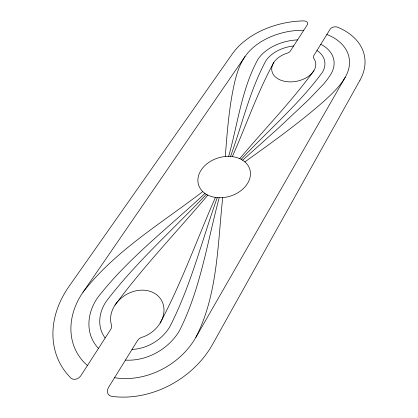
<?xml version="1.0" encoding="UTF-8"?>
<svg xmlns="http://www.w3.org/2000/svg" width="418" height="418" viewBox="0 0 418 418"><rect width="100%" height="100%" fill="white"/><g stroke="black" fill="none" stroke-linecap="round" stroke-linejoin="round"><path stroke-width="0.63" d="M225.286 156.515C227.267 131.2 229.132 105.707 234.968 80.925C237.137 72.361 239.963 63.766 245.084 56.472A55.709 37.077 -10.8 0 1 303.781 30.258M222.71 197.609C217.632 244.457 217.778 294.565 195.838 337.446A70.318 57.141 -32 0 1 114.438 377.694M228.651 156.374C237.811 123.989 241.599 88.971 258.031 59.142A40.494 26.935 -10.8 0 1 297.559 39.893M219.204 197.719C207.218 242.278 200.468 289.366 179.374 330.857A51.095 41.492 -32 0 1 125.431 360.107M230.532 156.447C242.21 124.627 249.656 90.711 265.9 60.767A31.371 20.863 -10.8 0 1 293.64 45.964M217.25 197.609C201.852 240.799 190.765 286.069 169.671 326.975A39.579 32.134 -31.9 0 1 132.041 349.427M232.303 156.619C246.254 125.311 257.336 92.509 273.853 62.407M215.422 197.4C197.035 239.295 181.658 282.725 160.094 323.14M195.838 337.446L345.315 77.152A55.709 37.077 -10.8 0 0 326.808 34.459M345.315 77.152C339.986 86.39 332.054 93.731 324.295 100.895C299.246 122.996 271.987 142.407 244.906 161.897M313.913 70.673C291.419 101.746 264.322 129.251 239.754 158.652M115.002 305.098C143.478 266.47 176.918 231.75 207.824 195.096M87.44 365.51A70.318 57.141 -32 0 1 82.963 292.276L245.084 56.472M82.963 292.276C115.081 250.784 161.641 223.128 202.751 191.59M206.377 194.318C172.827 229.837 135.745 262.535 106.12 301.545A39.579 32.134 -31.9 0 0 105.169 338.016M241.207 159.362C268.168 130.416 298.813 104.354 322.356 72.418A31.371 20.863 -10.8 0 0 316.964 50.5M204.961 193.409C168.653 227.632 127.981 258.314 97.342 298.034A51.095 41.492 -32 0 0 98.47 348.398M242.639 160.204L279.088 127.495L308.703 99.646L323.605 84.049L327.508 79.242L330.889 74.179A40.494 26.935 -10.8 0 0 320.794 44.308M359.992 80.183L212.668 344.181A88.882 72.335 -32.1 0 1 111.852 396.379A6.97 5.779 -41.9 0 1 108.434 387.585L137.428 340.712A6.594 5.476 -34.6 0 1 141.66 337.43A28.079 22.791 -31.9 0 0 163.49 305.459A28.079 22.791 -31.9 0 0 131.33 292.182A28.079 22.791 -31.9 0 0 111.444 324.953A6.469 5.168 -35.1 0 1 110.618 329.567L80.674 376.001A6.834 5.444 -41 0 1 70.888 378.013A89.609 72.884 -32.1 0 1 68.871 286.638L232.356 53.844A70.95 47.255 -10.8 0 1 303.651 20.9A4.823 3.036 -10.5 0 1 307.46 24.568L290.364 51.033A4.938 3.213 -11.3 0 1 287.328 53.128A22.258 14.802 -10.8 0 0 272.97 73.923A22.258 14.802 -10.8 0 0 302.026 79.739A22.258 14.802 -10.8 0 0 313.787 58.421A5.063 3.328 -9.4 0 1 313.756 55.688L330.157 29.176A4.943 3.14 -8.7 0 1 337.749 27.248A70.386 46.884 -10.8 0 1 359.992 80.183M215.213 197.369A26.783 20.038 -16.7 0 0 250.048 170.215A26.783 20.038 -16.7 0 0 207.229 163.569A26.783 20.038 -16.7 0 0 215.213 197.369"/></g></svg>
